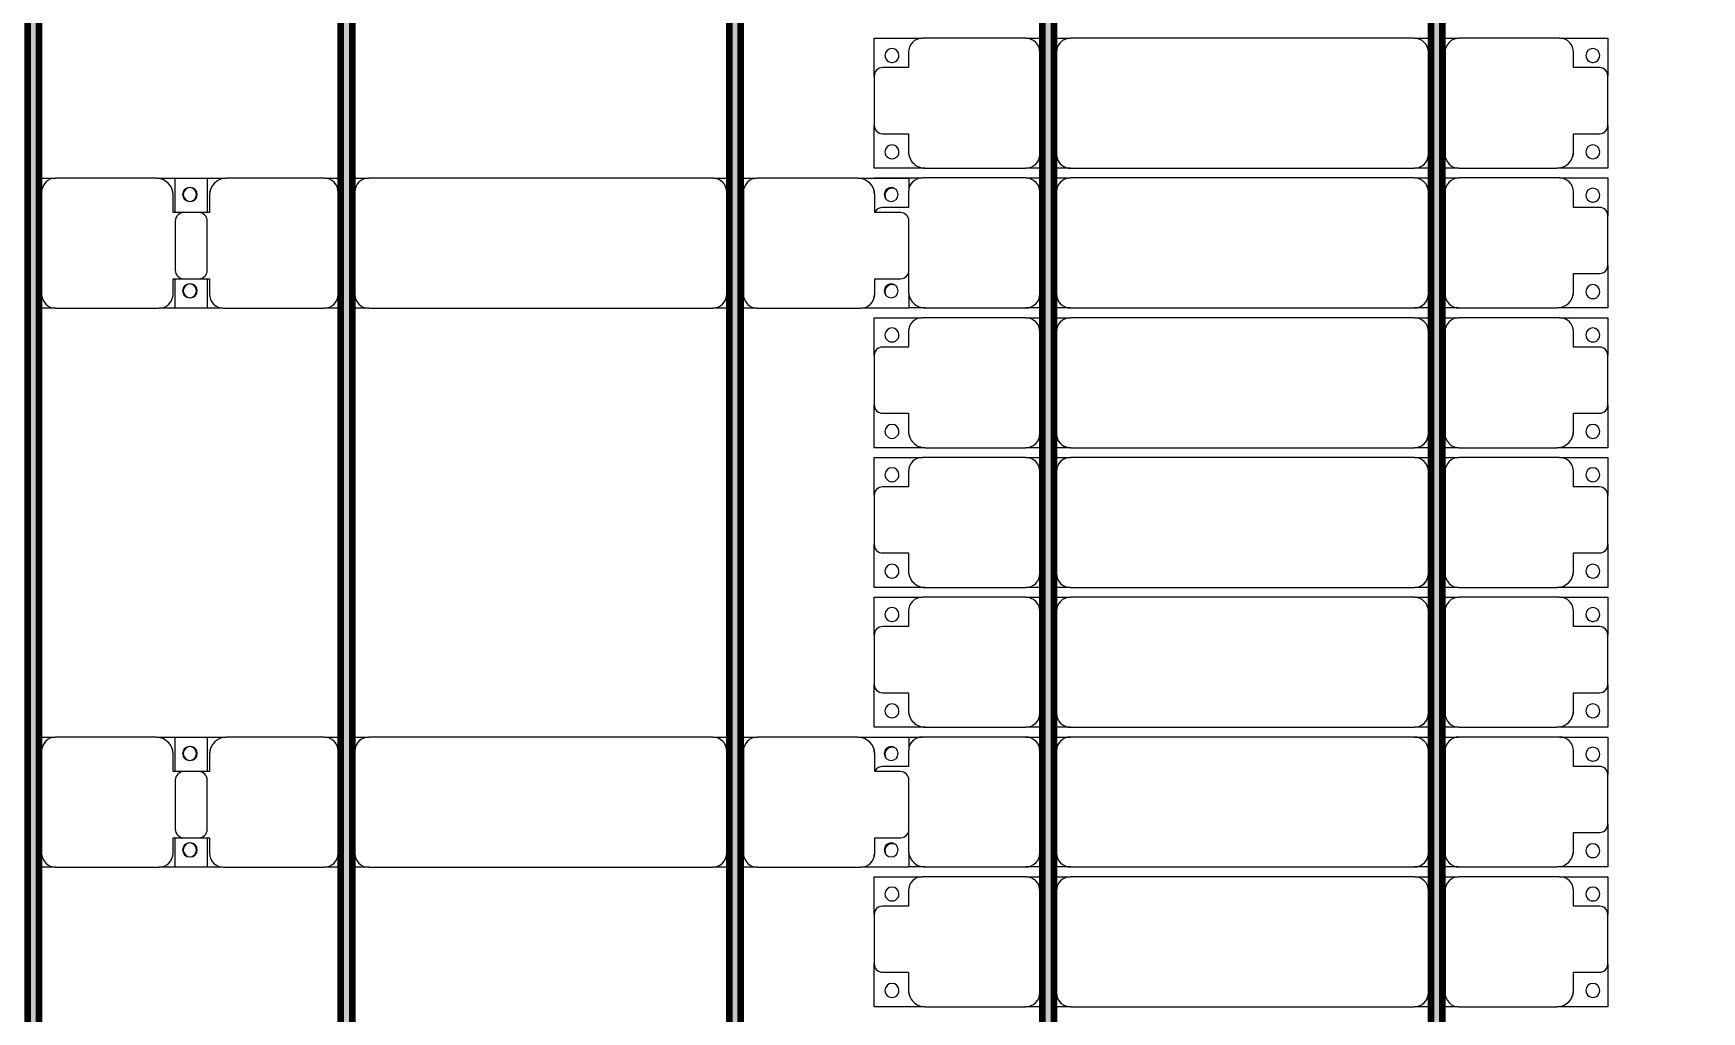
# Model space of a CAD drawing. Header units: millimetres. Extents: x 312848 to 517332, y -142134 to -35114.
# Drawn here: x 394305 to 400272, y -82078 to -78578 of the extents above; entities that cross this region are included whole.
import ezdxf

# ---------------------------------------------------------------- set-up
doc = ezdxf.new("R2010")
doc.units = ezdxf.units.MM
for name, color, linetype, lineweight in [('A-ANNO-DIMS', 211, 'Continuous', 9), ('A-ANNO-DIMS-500', 211, 'Continuous', 9), ('A-GENM', 13, 'Continuous', 9), ('S-BEAM', 12, 'Continuous', 9)]:
    doc.layers.add(name, color=color, linetype=linetype, lineweight=lineweight)
doc.styles.add('Trebuchet MS', font='trebuc.ttf', dxfattribs={"width": 0.8, "height": 1500})
doc.dimstyles.new('Arc_Length_-_3mm_Trebuchet_MS_3', dxfattribs={"dimscale": 304.8, "dimtxt": 1546.42636, "dimasz": 1.64042, "dimexe": 2.46063, "dimexo": 2.46063, "dimgap": 0.492126, "dimtad": 1, "dimdec": 0, "dimrnd": 10, "dimzin": 0, "dimdsep": 46, "dimtxsty": 'Trebuchet MS', "dimblk1": 'OBLIQUE', "dimblk2": 'OBLIQUE', "dimsah": 1, "dimcen": 0.09, "dimdle": 1.64042, "dimazin": 0, "dimtfac": 1, "dimtdec": 4, "dimtix": 1, "dimtmove": 0, "dimatfit": 3, "dimfxl": 1, "dimtvp": 1, "dimtfill": 1, "dimtolj": 1, "dimtzin": 0, "dimarcsym": 2})

# ---------------------------------------------------------------- blocks, each defined once
blk = doc.blocks.new('Dai phao do pin - DẢI PHAO ĐỠ PIN-V8-KHUNG KẾT CẤU BÈ PIN 3')
at = {"layer": 'A-GENM', "color": 7}
for p, q in [((65970, 241.6), (66029.7, 241.6)), ((66389.7, 241.6), (66029.7, 241.6)), ((66389.7, 241.6), (66572.2, 241.6)), ((66457.8, 241.6), (66640.3, 241.6)), ((66457.8, 118.2), (66457.8, 241.6)), ((66572.2, 241.6), (66572.2, 118.2)), ((66990.3, 241.6), (66640.3, 241.6)), ((66990.3, 241.6), (67050, 241.6)), ((67090, 241.6), (67149.7, 241.6)), ((68380.3, 241.6), (67149.7, 241.6)), ((68380.3, 241.6), (68440, 241.6)), ((68480, 241.6), (68539.7, 241.6)), ((68899.7, 241.6), (68539.7, 241.6)), ((68899.7, 241.6), (69082.2, 241.6)), ((69082.2, 241.6), (69082.2, 196.5)), ((65979.7, 191.6), (65979.7, -173.4)), ((66449.7, 118.2), (66449.7, 181.6)), ((66580.3, 181.6), (66580.3, 118.2)), ((67040.3, -173.4), (67040.3, 191.6)), ((67099.7, 191.6), (67099.7, -173.4)), ((68430.3, -173.4), (68430.3, 191.6)), ((68489.7, 191.6), (68489.7, -173.4)), ((68959.7, 118.2), (68959.7, 181.6)), ((66542.2, 118.2), (66449.7, 118.2)), ((66457.8, 88.2), (66457.8, -88.2)), ((66580.3, 118.2), (66487.8, 118.2)), ((66572.2, -88.2), (66572.2, 88.2)), ((69052.2, 118.2), (68959.7, 118.2)), ((69082.2, -88.2), (69082.2, 88.2)), ((66449.7, -173.4), (66449.7, -118.2)), ((66449.7, -118.2), (66542.2, -118.2)), ((66457.8, -223.4), (66457.8, -118.2)), ((66487.8, -118.2), (66580.3, -118.2)), ((66572.2, -118.2), (66572.2, -223.4)), ((66580.3, -118.2), (66580.3, -173.4)), ((68959.7, -173.4), (68959.7, -118.2)), ((68959.7, -118.2), (69052.2, -118.2)), ((69082.2, -169.7), (69082.2, -223.4)), ((66029.7, -223.4), (65970, -223.4)), ((66029.7, -223.4), (66399.7, -223.4)), ((66572.2, -223.4), (66399.7, -223.4)), ((66626.5, -223.4), (66457.8, -223.4)), ((66630.3, -223.4), (66990.3, -223.4)), ((67050, -223.4), (66990.3, -223.4)), ((67149.7, -223.4), (67090, -223.4)), ((67149.7, -223.4), (68380.3, -223.4)), ((68440, -223.4), (68380.3, -223.4)), ((68539.7, -223.4), (68480, -223.4)), ((68539.7, -223.4), (68909.7, -223.4)), ((69082.2, -223.4), (68909.7, -223.4))]:
    blk.add_line(p, q, dxfattribs=at)
for centre, radius, start, end in [((66029.7, 191.6), 50, 90, 180), ((66389.7, 181.6), 60, 0, 90), ((66640.3, 181.6), 60, 90, 180), ((66990.3, 191.6), 50, 0, 90), ((67149.7, 191.6), 50, 90, 180), ((67149.7, 191.6), 50, 105.48821, 180), ((68380.3, 191.6), 50, 0, 90), ((68380.3, 191.6), 50, 15, 90), ((68539.7, 191.6), 50, 90, 180), ((68899.7, 181.6), 60, 360, 90), ((66029.7, 191.6), 50, 135, 180), ((66389.7, 181.6), 60, 0, 30), ((66508.6, 183.2), 25, 0, 180), ((66508.6, 183.2), 25, 180, 0), ((66511.4, 183.2), 25, 0, 180), ((66511.4, 183.2), 25, 180, 360), ((66640.3, 181.6), 60, 150, 180), ((66990.3, 191.6), 50, 0, 45), ((68539.7, 191.6), 50, 135, 180), ((68899.7, 181.6), 60, 360, 30), ((69018.6, 183.2), 25, 0, 180), ((69018.6, 183.2), 25, 180, 0), ((66487.8, 88.2), 30, 90, 180), ((66542.2, 88.2), 30, 0, 90), ((69052.2, 88.2), 30, 0, 90), ((66487.8, -88.2), 30, 180, 270), ((66542.2, -88.2), 30, 270, 0), ((69052.2, -88.2), 30, 270, 0), ((69052.2, -88.2), 30, 300, 330), ((66029.7, -173.4), 50, 180, 270), ((66029.7, -173.4), 50, 180, 225), ((66399.7, -173.4), 50, 270, 0), ((66399.7, -173.4), 50, 315, 0), ((66508.6, -161.8), 25, 0, 180), ((66508.6, -161.8), 25, 180, 360), ((66511.4, -161.8), 25, 0, 180), ((66511.4, -161.8), 25, 180, 0), ((66630.3, -173.4), 50, 180, 270), ((66630.3, -173.4), 50, 180, 225), ((66990.3, -173.4), 50, 270, 0), ((66990.3, -173.4), 50, 315, 0), ((67149.7, -173.4), 50, 180, 270), ((67149.7, -173.4), 50, 180, 270), ((68380.3, -173.4), 50, 270, 0), ((68380.3, -173.4), 50, 285, 0), ((68539.7, -173.4), 50, 180, 270), ((68539.7, -173.4), 50, 180, 225), ((68909.7, -173.4), 50, 270, 0), ((68909.7, -173.4), 50, 315, 0), ((69018.6, -161.8), 25, 0, 180), ((69018.6, -161.8), 25, 180, 0)]:
    blk.add_arc(centre, radius, start, end, dxfattribs=at)
blk = doc.blocks.new('Dai phao do pin - DẢI PHAO ĐỠ PIN-V1-KHUNG KẾT CẤU BÈ PIN 3')
at = {"layer": 'A-GENM', "color": 7}
for p, q in [((65970, 241.6), (66029.7, 241.6)), ((66389.7, 241.6), (66029.7, 241.6)), ((66389.7, 241.6), (66572.2, 241.6)), ((66457.8, 241.6), (66640.3, 241.6)), ((66457.8, 118.2), (66457.8, 241.6)), ((66572.2, 241.6), (66572.2, 118.2)), ((66990.3, 241.6), (66640.3, 241.6)), ((66990.3, 241.6), (67050, 241.6)), ((67090, 241.6), (67149.7, 241.6)), ((68380.3, 241.6), (67149.7, 241.6)), ((68380.3, 241.6), (68440, 241.6)), ((68480, 241.6), (68539.7, 241.6)), ((68899.7, 241.6), (68539.7, 241.6)), ((68899.7, 241.6), (69082.2, 241.6)), ((69082.2, 241.6), (69082.2, 196.5)), ((65979.7, 191.6), (65979.7, -173.4)), ((66449.7, 118.2), (66449.7, 181.6)), ((66580.3, 181.6), (66580.3, 118.2)), ((67040.3, -173.4), (67040.3, 191.6)), ((67099.7, 191.6), (67099.7, -173.4)), ((68430.3, -173.4), (68430.3, 191.6)), ((68489.7, 191.6), (68489.7, -173.4)), ((68959.7, 118.2), (68959.7, 181.6)), ((66542.2, 118.2), (66449.7, 118.2)), ((66457.8, 88.2), (66457.8, -88.2)), ((66580.3, 118.2), (66487.8, 118.2)), ((66572.2, -88.2), (66572.2, 88.2)), ((69052.2, 118.2), (68959.7, 118.2)), ((69082.2, -88.2), (69082.2, 88.2)), ((66449.7, -173.4), (66449.7, -118.2)), ((66449.7, -118.2), (66542.2, -118.2)), ((66457.8, -223.4), (66457.8, -118.2)), ((66487.8, -118.2), (66580.3, -118.2)), ((66572.2, -118.2), (66572.2, -223.4)), ((66580.3, -118.2), (66580.3, -173.4)), ((68959.7, -173.4), (68959.7, -118.2)), ((68959.7, -118.2), (69052.2, -118.2)), ((69082.2, -169.7), (69082.2, -223.4)), ((66029.7, -223.4), (65970, -223.4)), ((66029.7, -223.4), (66399.7, -223.4)), ((66572.2, -223.4), (66399.7, -223.4)), ((66626.5, -223.4), (66457.8, -223.4)), ((66630.3, -223.4), (66990.3, -223.4)), ((67050, -223.4), (66990.3, -223.4)), ((67149.7, -223.4), (67090, -223.4)), ((67149.7, -223.4), (68380.3, -223.4)), ((68440, -223.4), (68380.3, -223.4)), ((68539.7, -223.4), (68480, -223.4)), ((68539.7, -223.4), (68909.7, -223.4)), ((69082.2, -223.4), (68909.7, -223.4))]:
    blk.add_line(p, q, dxfattribs=at)
for centre, radius, start, end in [((66029.7, 191.6), 50, 90, 180), ((66389.7, 181.6), 60, 0, 90), ((66640.3, 181.6), 60, 90, 180), ((66990.3, 191.6), 50, 0, 90), ((67149.7, 191.6), 50, 90, 180), ((67149.7, 191.6), 50, 105, 180), ((68380.3, 191.6), 50, 0, 90), ((68380.3, 191.6), 50, 15, 90), ((68539.7, 191.6), 50, 90, 180), ((68899.7, 181.6), 60, 360, 90), ((66029.7, 191.6), 50, 135, 180), ((66389.7, 181.6), 60, 0, 30), ((66508.6, 183.2), 25, 0, 180), ((66508.6, 183.2), 25, 180, 0), ((66511.4, 183.2), 25, 0, 180), ((66511.4, 183.2), 25, 180, 360), ((66640.3, 181.6), 60, 150, 180), ((66990.3, 191.6), 50, 0, 45), ((68539.7, 191.6), 50, 135, 180), ((68899.7, 181.6), 60, 360, 30), ((69018.6, 183.2), 25, 0, 180), ((69018.6, 183.2), 25, 180, 0), ((66487.8, 88.2), 30, 90, 180), ((66542.2, 88.2), 30, 0, 90), ((69052.2, 88.2), 30, 0, 90), ((66487.8, -88.2), 30, 180, 270), ((66542.2, -88.2), 30, 270, 0), ((69052.2, -88.2), 30, 270, 0), ((69052.2, -88.2), 30, 300, 330), ((66029.7, -173.4), 50, 180, 270), ((66029.7, -173.4), 50, 180, 225), ((66399.7, -173.4), 50, 270, 0), ((66399.7, -173.4), 50, 315, 0), ((66508.6, -161.8), 25, 0, 180), ((66508.6, -161.8), 25, 180, 360), ((66511.4, -161.8), 25, 0, 180), ((66511.4, -161.8), 25, 180, 0), ((66630.3, -173.4), 50, 180, 270), ((66630.3, -173.4), 50, 180, 225), ((66990.3, -173.4), 50, 270, 0), ((66990.3, -173.4), 50, 315, 0), ((67149.7, -173.4), 50, 180, 270), ((67149.7, -173.4), 50, 180, 270), ((68380.3, -173.4), 50, 270, 0), ((68380.3, -173.4), 50, 285, 0), ((68539.7, -173.4), 50, 180, 270), ((68539.7, -173.4), 50, 180, 225), ((68909.7, -173.4), 50, 270, 0), ((68909.7, -173.4), 50, 315, 0), ((69018.6, -161.8), 25, 0, 180), ((69018.6, -161.8), 25, 180, 0)]:
    blk.add_arc(centre, radius, start, end, dxfattribs=at)
blk = doc.blocks.new('Dải phao đi lại kèm đỡ invester - DẢI PHAO ĐI LẠI-V20-KHUNG KẾT CẤU BÈ PIN 3')
at = {"layer": 'A-GENM', "color": 7}
for p, q in [((51258.4, 1312.2), (51411.8, 1312.2)), ((51258.4, 1129.7), (51258.4, 1312.2)), ((51381.8, 1282.2), (51381.8, 1189.7)), ((51588.2, 1312.2), (51411.8, 1312.2)), ((51588.2, 1312.2), (51723.4, 1312.2)), ((51618.2, 1189.7), (51618.2, 1282.2)), ((51723.4, 1312.2), (51723.4, 1139.7)), ((51794.6, 1312.2), (51803.5, 1312.2)), ((52118.2, 1189.7), (52118.2, 1282.2)), ((52169.7, 1312.2), (52176.8, 1312.2)), ((52223.4, 1312.2), (52223.4, 1139.7)), ((52258.4, 1312.2), (52411.8, 1312.2)), ((52258.4, 1129.7), (52258.4, 1312.2)), ((52381.8, 1282.2), (52381.8, 1189.7)), ((52588.2, 1312.2), (52411.8, 1312.2)), ((52588.2, 1312.2), (52723.4, 1312.2)), ((52618.2, 1189.7), (52618.2, 1282.2)), ((52723.4, 1312.2), (52723.4, 1139.7)), ((52758.4, 1312.2), (52911.8, 1312.2)), ((52758.4, 1129.7), (52758.4, 1312.2)), ((52881.8, 1282.2), (52881.8, 1189.7)), ((53088.2, 1312.2), (52911.8, 1312.2)), ((53088.2, 1312.2), (53223.4, 1312.2)), ((53118.2, 1189.7), (53118.2, 1282.2)), ((53223.4, 1312.2), (53223.4, 1139.7)), ((53258.4, 1312.2), (53411.8, 1312.2)), ((53258.4, 1129.7), (53258.4, 1312.2)), ((53381.8, 1282.2), (53381.8, 1189.7)), ((53588.2, 1312.2), (53411.8, 1312.2)), ((53588.2, 1312.2), (53723.4, 1312.2)), ((53618.2, 1189.7), (53618.2, 1282.2)), ((53723.4, 1312.2), (53723.4, 1139.7)), ((53794.6, 1312.2), (53803.5, 1312.2)), ((54118.2, 1189.7), (54118.2, 1282.2)), ((54169.7, 1312.2), (54176.8, 1312.2)), ((54223.4, 1312.2), (54223.4, 1139.7)), ((54258.4, 1312.2), (54411.8, 1312.2)), ((54258.4, 1129.7), (54258.4, 1312.2)), ((54381.8, 1282.2), (54381.8, 1189.7)), ((54588.2, 1312.2), (54411.8, 1312.2)), ((54588.2, 1312.2), (54723.4, 1312.2)), ((54618.2, 1189.7), (54618.2, 1282.2)), ((54723.4, 1312.2), (54723.4, 1139.7)), ((51381.8, 1189.7), (51318.4, 1189.7)), ((51673.4, 1189.7), (51618.2, 1189.7)), ((51723.4, 769.7), (51723.4, 1139.7)), ((51758.4, 1129.7), (51758.4, 1188.8)), ((51881.8, 1189.7), (51818.4, 1189.7)), ((52173.4, 1189.7), (52118.2, 1189.7)), ((52223.4, 769.7), (52223.4, 1139.7)), ((52381.8, 1189.7), (52318.4, 1189.7)), ((52673.4, 1189.7), (52618.2, 1189.7)), ((52723.4, 769.7), (52723.4, 1139.7)), ((52881.8, 1189.7), (52818.4, 1189.7)), ((53173.4, 1189.7), (53118.2, 1189.7)), ((53223.4, 769.7), (53223.4, 1139.7)), ((53381.8, 1189.7), (53318.4, 1189.7)), ((53673.4, 1189.7), (53618.2, 1189.7)), ((53723.4, 769.7), (53723.4, 1139.7)), ((53758.4, 1129.7), (53758.4, 1188.8)), ((53881.8, 1189.7), (53818.4, 1189.7)), ((54173.4, 1189.7), (54118.2, 1189.7)), ((54223.4, 769.7), (54223.4, 1139.7)), ((54381.8, 1189.7), (54318.4, 1189.7)), ((54673.4, 1189.7), (54618.2, 1189.7)), ((54723.4, 769.7), (54723.4, 1139.7)), ((51258.4, 1129.7), (51258.4, 769.7)), ((51758.4, 1129.7), (51758.4, 769.7)), ((52258.4, 1129.7), (52258.4, 769.7)), ((52758.4, 1129.7), (52758.4, 769.7)), ((53258.4, 1129.7), (53258.4, 769.7)), ((53758.4, 1129.7), (53758.4, 769.7)), ((54258.4, 1129.7), (54258.4, 769.7)), ((51258.4, 710), (51258.4, 769.7)), ((51308.4, 719.7), (51673.4, 719.7)), ((51723.4, 769.7), (51723.4, 710)), ((51758.4, 710), (51758.4, 769.7)), ((51808.4, 719.7), (52173.4, 719.7)), ((52223.4, 769.7), (52223.4, 710)), ((52258.4, 710), (52258.4, 769.7)), ((52308.4, 719.7), (52673.4, 719.7)), ((52723.4, 769.7), (52723.4, 710)), ((52758.4, 710), (52758.4, 769.7)), ((52808.4, 719.7), (53173.4, 719.7)), ((53223.4, 769.7), (53223.4, 710)), ((53258.4, 710), (53258.4, 769.7)), ((53308.4, 719.7), (53673.4, 719.7)), ((53723.4, 769.7), (53723.4, 710)), ((53758.4, 710), (53758.4, 769.7)), ((53808.4, 719.7), (54173.4, 719.7)), ((54223.4, 769.7), (54223.4, 710)), ((54258.4, 710), (54258.4, 769.7)), ((54308.4, 719.7), (54673.4, 719.7)), ((54723.4, 769.7), (54723.4, 710)), ((51258.4, 610.3), (51258.4, 670)), ((51673.4, 660.3), (51308.4, 660.3)), ((51723.4, 670), (51723.4, 610.3)), ((51758.4, 610.3), (51758.4, 670)), ((52173.4, 660.3), (51808.4, 660.3)), ((52223.4, 670), (52223.4, 610.3)), ((52258.4, 610.3), (52258.4, 670)), ((52673.4, 660.3), (52308.4, 660.3)), ((52723.4, 670), (52723.4, 610.3)), ((52758.4, 610.3), (52758.4, 670)), ((53173.4, 660.3), (52808.4, 660.3)), ((53223.4, 670), (53223.4, 610.3)), ((53258.4, 610.3), (53258.4, 670)), ((53673.4, 660.3), (53308.4, 660.3)), ((53723.4, 670), (53723.4, 610.3)), ((53758.4, 610.3), (53758.4, 670)), ((54173.4, 660.3), (53808.4, 660.3)), ((54223.4, 670), (54223.4, 610.3)), ((54258.4, 610.3), (54258.4, 670)), ((54673.4, 660.3), (54308.4, 660.3)), ((54723.4, 670), (54723.4, 610.3)), ((51258.4, 610.3), (51258.4, -620.3)), ((51723.4, -620.3), (51723.4, 610.3)), ((51758.4, 610.3), (51758.4, -620.3)), ((52223.4, -620.3), (52223.4, 610.3)), ((52258.4, 610.3), (52258.4, -620.3)), ((52723.4, -620.3), (52723.4, 610.3)), ((52758.4, 610.3), (52758.4, -620.3)), ((53223.4, -620.3), (53223.4, 610.3)), ((53258.4, 610.3), (53258.4, -620.3)), ((53723.4, -620.3), (53723.4, 610.3)), ((53758.4, 610.3), (53758.4, -620.3)), ((54223.4, -620.3), (54223.4, 610.3)), ((54258.4, 610.3), (54258.4, -620.3)), ((54723.4, -620.3), (54723.4, 610.3)), ((51258.4, -680), (51258.4, -620.3)), ((51723.4, -620.3), (51723.4, -680)), ((51758.4, -680), (51758.4, -620.3)), ((52223.4, -620.3), (52223.4, -680)), ((52258.4, -680), (52258.4, -620.3)), ((52723.4, -620.3), (52723.4, -680)), ((52758.4, -680), (52758.4, -620.3)), ((53223.4, -620.3), (53223.4, -680)), ((53258.4, -680), (53258.4, -620.3)), ((53723.4, -620.3), (53723.4, -680)), ((53758.4, -680), (53758.4, -620.3)), ((54223.4, -620.3), (54223.4, -680)), ((54258.4, -680), (54258.4, -620.3)), ((54723.4, -620.3), (54723.4, -680)), ((51308.4, -670.3), (51673.4, -670.3)), ((51808.4, -670.3), (52173.4, -670.3)), ((52308.4, -670.3), (52673.4, -670.3)), ((52808.4, -670.3), (53173.4, -670.3)), ((53308.4, -670.3), (53673.4, -670.3)), ((53808.4, -670.3), (54173.4, -670.3)), ((54308.4, -670.3), (54673.4, -670.3)), ((51258.4, -779.7), (51258.4, -720)), ((51673.4, -729.7), (51308.4, -729.7)), ((51723.4, -720), (51723.4, -779.7)), ((51758.4, -779.7), (51758.4, -720)), ((52173.4, -729.7), (51808.4, -729.7)), ((52223.4, -720), (52223.4, -779.7)), ((52258.4, -779.7), (52258.4, -720)), ((52673.4, -729.7), (52308.4, -729.7)), ((52723.4, -720), (52723.4, -779.7)), ((52758.4, -779.7), (52758.4, -720)), ((53173.4, -729.7), (52808.4, -729.7)), ((53223.4, -720), (53223.4, -779.7)), ((53258.4, -779.7), (53258.4, -720)), ((53673.4, -729.7), (53308.4, -729.7)), ((53723.4, -720), (53723.4, -779.7)), ((53758.4, -779.7), (53758.4, -720)), ((54173.4, -729.7), (53808.4, -729.7)), ((54223.4, -720), (54223.4, -779.7)), ((54258.4, -779.7), (54258.4, -720)), ((54673.4, -729.7), (54308.4, -729.7)), ((54723.4, -720), (54723.4, -779.7)), ((51258.4, -779.7), (51258.4, -1129.7)), ((51723.4, -1139.7), (51723.4, -779.7)), ((51758.4, -779.7), (51758.4, -1129.7)), ((52223.4, -1139.7), (52223.4, -779.7)), ((52258.4, -779.7), (52258.4, -1129.7)), ((52723.4, -1139.7), (52723.4, -779.7)), ((52758.4, -779.7), (52758.4, -1129.7)), ((53223.4, -1139.7), (53223.4, -779.7)), ((53258.4, -779.7), (53258.4, -1129.7)), ((53723.4, -1139.7), (53723.4, -779.7)), ((53758.4, -779.7), (53758.4, -1129.7)), ((54223.4, -1139.7), (54223.4, -779.7)), ((54258.4, -779.7), (54258.4, -1129.7)), ((54723.4, -1139.7), (54723.4, -779.7)), ((51258.4, -1312.2), (51258.4, -1129.7)), ((51758.4, -1312.2), (51758.4, -1129.7)), ((52258.4, -1312.2), (52258.4, -1129.7)), ((52758.4, -1312.2), (52758.4, -1129.7)), ((53258.4, -1312.2), (53258.4, -1129.7)), ((53758.4, -1312.2), (53758.4, -1129.7)), ((54258.4, -1312.2), (54258.4, -1129.7)), ((51318.4, -1189.7), (51381.8, -1189.7)), ((51381.8, -1189.7), (51381.8, -1282.2)), ((51618.2, -1282.2), (51618.2, -1189.7)), ((51618.2, -1189.7), (51673.4, -1189.7)), ((51723.4, -1139.7), (51723.4, -1312.2)), ((51818.4, -1189.7), (51881.8, -1189.7)), ((51881.8, -1189.7), (51881.8, -1282.2)), ((52118.2, -1282.2), (52118.2, -1189.7)), ((52118.2, -1189.7), (52173.4, -1189.7)), ((52223.4, -1139.7), (52223.4, -1312.2)), ((52318.4, -1189.7), (52381.8, -1189.7)), ((52381.8, -1189.7), (52381.8, -1282.2)), ((52618.2, -1282.2), (52618.2, -1189.7)), ((52618.2, -1189.7), (52673.4, -1189.7)), ((52723.4, -1139.7), (52723.4, -1312.2)), ((52818.4, -1189.7), (52881.8, -1189.7)), ((52881.8, -1189.7), (52881.8, -1282.2)), ((53118.2, -1282.2), (53118.2, -1189.7)), ((53118.2, -1189.7), (53173.4, -1189.7)), ((53223.4, -1139.7), (53223.4, -1312.2)), ((53318.4, -1189.7), (53381.8, -1189.7)), ((53381.8, -1189.7), (53381.8, -1282.2)), ((53618.2, -1282.2), (53618.2, -1189.7)), ((53618.2, -1189.7), (53673.4, -1189.7)), ((53723.4, -1139.7), (53723.4, -1312.2)), ((53818.4, -1189.7), (53881.8, -1189.7)), ((53881.8, -1189.7), (53881.8, -1282.2)), ((54118.2, -1282.2), (54118.2, -1189.7)), ((54118.2, -1189.7), (54173.4, -1189.7)), ((54223.4, -1139.7), (54223.4, -1312.2)), ((54318.4, -1189.7), (54381.8, -1189.7)), ((54381.8, -1189.7), (54381.8, -1282.2)), ((54618.2, -1282.2), (54618.2, -1189.7)), ((54618.2, -1189.7), (54673.4, -1189.7)), ((54723.4, -1139.7), (54723.4, -1312.2)), ((51411.8, -1312.2), (51258.4, -1312.2)), ((51411.8, -1312.2), (51588.2, -1312.2)), ((51723.4, -1312.2), (51588.2, -1312.2)), ((51911.8, -1312.2), (51758.4, -1312.2)), ((51911.8, -1312.2), (52088.2, -1312.2)), ((52223.4, -1312.2), (52088.2, -1312.2)), ((52411.8, -1312.2), (52258.4, -1312.2)), ((52411.8, -1312.2), (52588.2, -1312.2)), ((52723.4, -1312.2), (52588.2, -1312.2)), ((52911.8, -1312.2), (52758.4, -1312.2)), ((52911.8, -1312.2), (53088.2, -1312.2)), ((53223.4, -1312.2), (53088.2, -1312.2)), ((53411.8, -1312.2), (53258.4, -1312.2)), ((53411.8, -1312.2), (53588.2, -1312.2)), ((53723.4, -1312.2), (53588.2, -1312.2)), ((53911.8, -1312.2), (53758.4, -1312.2)), ((53911.8, -1312.2), (54088.2, -1312.2)), ((54223.4, -1312.2), (54088.2, -1312.2)), ((54411.8, -1312.2), (54258.4, -1312.2)), ((54411.8, -1312.2), (54588.2, -1312.2)), ((54723.4, -1312.2), (54588.2, -1312.2))]:
    blk.add_line(p, q, dxfattribs=at)
for centre, radius, start, end in [((51316.8, 1248.6), 25, 90, 270), ((51316.8, 1248.6), 25, 270, 90), ((51411.8, 1282.2), 30, 90, 180), ((51411.8, 1282.2), 30, 90, 150), ((51588.2, 1282.2), 30, 360, 90), ((51588.2, 1282.2), 30, 30, 90), ((51661.8, 1248.6), 25, 90, 270), ((51661.8, 1248.6), 25, 270, 90), ((51816.8, 1248.6), 25, 90, 120), ((51816.8, 1248.6), 25, 330, 90), ((52088.2, 1282.2), 30, 0, 60), ((52161.8, 1248.6), 25, 90, 120), ((52161.8, 1248.6), 25, 330, 90), ((52316.8, 1248.6), 25, 90, 270), ((52316.8, 1248.6), 25, 270, 90), ((52411.8, 1282.2), 30, 90, 180), ((52411.8, 1282.2), 30, 90, 150), ((52588.2, 1282.2), 30, 360, 90), ((52588.2, 1282.2), 30, 30, 90), ((52661.8, 1248.6), 25, 90, 270), ((52661.8, 1248.6), 25, 270, 90), ((52816.8, 1248.6), 25, 90, 270), ((52816.8, 1248.6), 25, 270, 90), ((52911.8, 1282.2), 30, 90, 180), ((52911.8, 1282.2), 30, 90, 150), ((53088.2, 1282.2), 30, 360, 90), ((53088.2, 1282.2), 30, 30, 90), ((53161.8, 1248.6), 25, 90, 270), ((53161.8, 1248.6), 25, 270, 90), ((53316.8, 1248.6), 25, 90, 270), ((53316.8, 1248.6), 25, 270, 90), ((53411.8, 1282.2), 30, 90, 180), ((53411.8, 1282.2), 30, 90, 150), ((53588.2, 1282.2), 30, 0, 90), ((53588.2, 1282.2), 30, 30, 90), ((53661.8, 1248.6), 25, 90, 270), ((53661.8, 1248.6), 25, 270, 90), ((53816.8, 1248.6), 25, 90, 120), ((53816.8, 1248.6), 25, 330, 90), ((54088.2, 1282.2), 30, 0, 60), ((54161.8, 1248.6), 25, 90, 120), ((54161.8, 1248.6), 25, 330, 90), ((54316.8, 1248.6), 25, 90, 270), ((54316.8, 1248.6), 25, 270, 90), ((54411.8, 1282.2), 30, 90, 180), ((54411.8, 1282.2), 30, 90, 150), ((54588.2, 1282.2), 30, 360, 90), ((54588.2, 1282.2), 30, 30, 90), ((54661.8, 1248.6), 25, 90, 270), ((54661.8, 1248.6), 25, 270, 90), ((51661.8, 1248.6), 25, 180, 195), ((52661.8, 1248.6), 25, 180, 195), ((53161.8, 1248.6), 25, 180, 195), ((53661.8, 1248.6), 25, 180, 195), ((54661.8, 1248.6), 25, 180, 195), ((51318.4, 1129.7), 60, 90, 180), ((51318.4, 1129.7), 60, 90, 120), ((51673.4, 1139.7), 50, 360, 90), ((51673.4, 1139.7), 50, 45, 90), ((51818.4, 1129.7), 60, 90, 180), ((51818.4, 1129.7), 60, 105, 120), ((52173.4, 1139.7), 50, 360, 90), ((52173.4, 1139.7), 50, 45, 75), ((52318.4, 1129.7), 60, 90, 180), ((52318.4, 1129.7), 60, 90, 120), ((52673.4, 1139.7), 50, 0, 90), ((52673.4, 1139.7), 50, 45, 90), ((52818.4, 1129.7), 60, 90, 180), ((52818.4, 1129.7), 60, 90, 120), ((53173.4, 1139.7), 50, 360, 90), ((53173.4, 1139.7), 50, 45, 90), ((53318.4, 1129.7), 60, 90, 180), ((53318.4, 1129.7), 60, 90, 120), ((53673.4, 1139.7), 50, 0, 90), ((53673.4, 1139.7), 50, 45, 90), ((53818.4, 1129.7), 60, 90, 180), ((53818.4, 1129.7), 60, 105, 120), ((54173.4, 1139.7), 50, 0, 90), ((54173.4, 1139.7), 50, 45, 75), ((54318.4, 1129.7), 60, 90, 180), ((54318.4, 1129.7), 60, 90, 120), ((54673.4, 1139.7), 50, 360, 90), ((54673.4, 1139.7), 50, 45, 90), ((51308.4, 769.7), 50, 180, 270), ((51308.4, 769.7), 50, 225, 270), ((51673.4, 769.7), 50, 270, 360), ((51673.4, 769.7), 50, 270, 315), ((51808.4, 769.7), 50, 180, 270), ((51808.4, 769.7), 50, 225, 270), ((52173.4, 769.7), 50, 270, 360), ((52173.4, 769.7), 50, 270, 315), ((52308.4, 769.7), 50, 180, 270), ((52308.4, 769.7), 50, 225, 270), ((52673.4, 769.7), 50, 270, 360), ((52673.4, 769.7), 50, 270, 315), ((52808.4, 769.7), 50, 180, 270), ((52808.4, 769.7), 50, 225, 270), ((53173.4, 769.7), 50, 270, 0), ((53173.4, 769.7), 50, 270, 315), ((53308.4, 769.7), 50, 180, 270), ((53308.4, 769.7), 50, 225, 270), ((53673.4, 769.7), 50, 270, 360), ((53673.4, 769.7), 50, 270, 315), ((53808.4, 769.7), 50, 180, 270), ((53808.4, 769.7), 50, 225, 270), ((54173.4, 769.7), 50, 270, 360), ((54173.4, 769.7), 50, 270, 315), ((54308.4, 769.7), 50, 180, 270), ((54308.4, 769.7), 50, 225, 270), ((54673.4, 769.7), 50, 270, 360), ((54673.4, 769.7), 50, 270, 315), ((51308.4, 610.3), 50, 90, 180), ((51308.4, 610.3), 50, 105, 180), ((51673.4, 610.3), 50, 360, 90), ((51673.4, 610.3), 50, 15, 90), ((51808.4, 610.3), 50, 90, 180), ((51808.4, 610.3), 50, 105, 180), ((52173.4, 610.3), 50, 360, 90), ((52173.4, 610.3), 50, 17.12481, 90), ((52308.4, 610.3), 50, 90, 180), ((52308.4, 610.3), 50, 105, 180), ((52673.4, 610.3), 50, 360, 90), ((52673.4, 610.3), 50, 15, 90), ((52808.4, 610.3), 50, 90, 180), ((52808.4, 610.3), 50, 105, 180), ((53173.4, 610.3), 50, 360, 90), ((53173.4, 610.3), 50, 15, 90), ((53308.4, 610.3), 50, 90, 180), ((53308.4, 610.3), 50, 105, 180), ((53673.4, 610.3), 50, 360, 90), ((53673.4, 610.3), 50, 15, 90), ((53808.4, 610.3), 50, 90, 180), ((53808.4, 610.3), 50, 105, 180), ((54173.4, 610.3), 50, 0, 90), ((54173.4, 610.3), 50, 15, 90), ((54308.4, 610.3), 50, 90, 180), ((54308.4, 610.3), 50, 105, 180), ((54673.4, 610.3), 50, 0, 90), ((54673.4, 610.3), 50, 15, 90), ((51308.4, -620.3), 50, 180, 270), ((51308.4, -620.3), 50, 195, 270), ((51673.4, -620.3), 50, 270, 0), ((51673.4, -620.3), 50, 270, 0), ((51808.4, -620.3), 50, 180, 270), ((51808.4, -620.3), 50, 195, 270), ((52173.4, -620.3), 50, 270, 360), ((52173.4, -620.3), 50, 270, 360), ((52308.4, -620.3), 50, 180, 270), ((52308.4, -620.3), 50, 195, 270), ((52673.4, -620.3), 50, 270, 360), ((52673.4, -620.3), 50, 270, 360), ((52808.4, -620.3), 50, 180, 270), ((52808.4, -620.3), 50, 195, 270), ((53173.4, -620.3), 50, 270, 360), ((53173.4, -620.3), 50, 270, 360), ((53308.4, -620.3), 50, 180, 270), ((53308.4, -620.3), 50, 195, 270), ((53673.4, -620.3), 50, 270, 0), ((53673.4, -620.3), 50, 270, 0), ((53808.4, -620.3), 50, 180, 270), ((53808.4, -620.3), 50, 195, 270), ((54173.4, -620.3), 50, 270, 360), ((54173.4, -620.3), 50, 270, 360), ((54308.4, -620.3), 50, 180, 270), ((54308.4, -620.3), 50, 195, 270), ((54673.4, -620.3), 50, 270, 360), ((54673.4, -620.3), 50, 270, 360), ((51308.4, -779.7), 50, 90, 180), ((51308.4, -779.7), 50, 90, 135), ((51673.4, -779.7), 50, 360, 90), ((51673.4, -779.7), 50, 45, 90), ((51808.4, -779.7), 50, 90, 180), ((51808.4, -779.7), 50, 90, 135), ((52173.4, -779.7), 50, 360, 90), ((52173.4, -779.7), 50, 45, 90), ((52308.4, -779.7), 50, 90, 180), ((52308.4, -779.7), 50, 90, 135), ((52673.4, -779.7), 50, 0, 90), ((52673.4, -779.7), 50, 45, 90), ((52808.4, -779.7), 50, 90, 180), ((52808.4, -779.7), 50, 90, 135), ((53173.4, -779.7), 50, 360, 90), ((53173.4, -779.7), 50, 45, 90), ((53308.4, -779.7), 50, 90, 180), ((53308.4, -779.7), 50, 90, 135), ((53673.4, -779.7), 50, 360, 90), ((53673.4, -779.7), 50, 45, 90), ((53808.4, -779.7), 50, 90, 180), ((53808.4, -779.7), 50, 90, 135), ((54173.4, -779.7), 50, 0, 90), ((54173.4, -779.7), 50, 45, 90), ((54308.4, -779.7), 50, 90, 180), ((54308.4, -779.7), 50, 90, 135), ((54673.4, -779.7), 50, 360, 90), ((54673.4, -779.7), 50, 45, 90), ((51318.4, -1129.7), 60, 180, 270), ((51818.4, -1129.7), 60, 180, 270), ((52318.4, -1129.7), 60, 180, 270), ((52818.4, -1129.7), 60, 180, 270), ((53318.4, -1129.7), 60, 180, 270), ((53818.4, -1129.7), 60, 180, 270), ((54318.4, -1129.7), 60, 180, 270), ((51318.4, -1129.7), 60, 240, 270), ((51673.4, -1139.7), 50, 270, 360), ((51673.4, -1139.7), 50, 270, 315), ((51818.4, -1129.7), 60, 240, 270), ((52173.4, -1139.7), 50, 270, 360), ((52173.4, -1139.7), 50, 270, 315), ((52318.4, -1129.7), 60, 240, 270), ((52673.4, -1139.7), 50, 270, 0), ((52673.4, -1139.7), 50, 270, 315), ((52818.4, -1129.7), 60, 240, 270), ((53173.4, -1139.7), 50, 270, 0), ((53173.4, -1139.7), 50, 270, 315), ((53318.4, -1129.7), 60, 240, 270), ((53673.4, -1139.7), 50, 270, 0), ((53673.4, -1139.7), 50, 270, 315), ((53818.4, -1129.7), 60, 240, 270), ((54173.4, -1139.7), 50, 270, 0), ((54173.4, -1139.7), 50, 270, 315), ((54318.4, -1129.7), 60, 240, 270), ((54673.4, -1139.7), 50, 270, 0), ((54673.4, -1139.7), 50, 270, 315), ((51316.8, -1258.6), 25, 90, 270), ((51316.8, -1258.6), 25, 270, 90), ((51661.8, -1258.6), 25, 90, 270), ((51661.8, -1258.6), 25, 165, 180), ((51661.8, -1258.6), 25, 270, 90), ((51816.8, -1258.6), 25, 90, 270), ((51816.8, -1258.6), 25, 270, 90), ((52161.8, -1258.6), 25, 90, 270), ((52161.8, -1258.6), 25, 165, 180), ((52161.8, -1258.6), 25, 270, 90), ((52316.8, -1258.6), 25, 90, 270), ((52316.8, -1258.6), 25, 270, 90), ((52661.8, -1258.6), 25, 90, 270), ((52661.8, -1258.6), 25, 165, 180), ((52661.8, -1258.6), 25, 270, 90), ((52816.8, -1258.6), 25, 90, 270), ((52816.8, -1258.6), 25, 270, 90), ((53161.8, -1258.6), 25, 90, 270), ((53161.8, -1258.6), 25, 165, 180), ((53161.8, -1258.6), 25, 270, 90), ((53316.8, -1258.6), 25, 90, 270), ((53316.8, -1258.6), 25, 270, 90), ((53661.8, -1258.6), 25, 90, 270), ((53661.8, -1258.6), 25, 165, 180), ((53661.8, -1258.6), 25, 270, 90), ((53816.8, -1258.6), 25, 90, 270), ((53816.8, -1258.6), 25, 270, 90), ((54161.8, -1258.6), 25, 90, 270), ((54161.8, -1258.6), 25, 165, 180), ((54161.8, -1258.6), 25, 270, 90), ((54316.8, -1258.6), 25, 90, 270), ((54316.8, -1258.6), 25, 270, 90), ((54661.8, -1258.6), 25, 90, 270), ((54661.8, -1258.6), 25, 165, 180), ((54661.8, -1258.6), 25, 270, 90), ((51411.8, -1282.2), 30, 180, 270), ((51411.8, -1282.2), 30, 210, 270), ((51588.2, -1282.2), 30, 270, 360), ((51588.2, -1282.2), 30, 270, 330), ((51911.8, -1282.2), 30, 180, 270), ((51911.8, -1282.2), 30, 210, 270), ((52088.2, -1282.2), 30, 270, 0), ((52088.2, -1282.2), 30, 270, 330), ((52411.8, -1282.2), 30, 180, 270), ((52411.8, -1282.2), 30, 210, 270), ((52588.2, -1282.2), 30, 270, 0), ((52588.2, -1282.2), 30, 270, 330), ((52911.8, -1282.2), 30, 180, 270), ((52911.8, -1282.2), 30, 210, 270), ((53088.2, -1282.2), 30, 270, 360), ((53088.2, -1282.2), 30, 270, 330), ((53411.8, -1282.2), 30, 180, 270), ((53411.8, -1282.2), 30, 210, 270), ((53588.2, -1282.2), 30, 270, 0), ((53588.2, -1282.2), 30, 270, 330), ((53911.8, -1282.2), 30, 180, 270), ((53911.8, -1282.2), 30, 210, 270), ((54088.2, -1282.2), 30, 270, 360), ((54088.2, -1282.2), 30, 270, 330), ((54411.8, -1282.2), 30, 180, 270), ((54411.8, -1282.2), 30, 210, 270), ((54588.2, -1282.2), 30, 270, 0), ((54588.2, -1282.2), 30, 270, 330)]:
    blk.add_arc(centre, radius, start, end, dxfattribs=at)
blk = doc.blocks.new('Dầm C52 - Dầm C52-66353-KHUNG KẾT CẤU BÈ PIN 3')
at = {"layer": 'S-BEAM', "lineweight": 140}
blk.add_hatch(color=1, dxfattribs=at).paths.add_polyline_path([(-45616.3, 20), (-45616.3, -20), (45616.3, -20), (45616.3, 20), (-45569, 20)])
at = {"layer": 'S-BEAM', "color": 1, "lineweight": 140}
for p, q in [((-45616.3, 20), (45616.3, 20)), ((45616.3, -20), (-45616.3, -20))]:
    blk.add_line(p, q, dxfattribs=at)
blk = doc.blocks.new('Dầm C52 - Dầm C52-V13-KHUNG KẾT CẤU BÈ PIN 3')
at = {"layer": 'S-BEAM', "lineweight": 140}
blk.add_hatch(color=1, dxfattribs=at).paths.add_polyline_path([(-45616.3, 20), (-45616.3, -20), (45616.3, -20), (45616.3, 20), (-45569, 20)])
at = {"layer": 'S-BEAM', "color": 1, "lineweight": 140}
for p, q in [((-45616.3, 20), (45616.3, 20)), ((45616.3, -20), (-45616.3, -20))]:
    blk.add_line(p, q, dxfattribs=at)
blk = doc.blocks.new('be pin 3_rvt-1-KHUNG KẾT CẤU BÈ PIN 3')
at = {"layer": 'A-GENM', "color": 4, "lineweight": 25, "rotation": 90.00000000000026}
blk.add_blockref('Dải phao đi lại kèm đỡ invester - DẢI PHAO ĐI LẠI-V20-KHUNG KẾT CẤU BÈ PIN 3', (398624.7, -133318.6), dxfattribs=at)
at = {"layer": 'A-GENM', "color": 4, "lineweight": 25}
for name, p in [('Dai phao do pin - DẢI PHAO ĐỠ PIN-V1-KHUNG KẾT CẤU BÈ PIN 3', (328354.7, -79337.3)), ('Dai phao do pin - DẢI PHAO ĐỠ PIN-V8-KHUNG KẾT CẤU BÈ PIN 3', (328354.7, -81337.3))]:
    blk.add_blockref(name, p, dxfattribs=at)
at = {"layer": 'S-BEAM', "color": 4, "lineweight": 25, "rotation": 89.99999999999962}
for name, p in [('Dầm C52 - Dầm C52-V13-KHUNG KẾT CẤU BÈ PIN 3', (394304.7, -88363.7)), ('Dầm C52 - Dầm C52-V13-KHUNG KẾT CẤU BÈ PIN 3', (395424.7, -88363.7)), ('Dầm C52 - Dầm C52-V13-KHUNG KẾT CẤU BÈ PIN 3', (396814.7, -88363.7)), ('Dầm C52 - Dầm C52-66353-KHUNG KẾT CẤU BÈ PIN 3', (397934.7, -88363.7)), ('Dầm C52 - Dầm C52-V13-KHUNG KẾT CẤU BÈ PIN 3', (399324.7, -88363.7))]:
    blk.add_blockref(name, p, dxfattribs=at)
blk = doc.blocks.new('DIMBLOCK5-KHUNG KẾT CẤU BÈ PIN 3')
at = {"layer": 'A-ANNO-DIMS-500', "transparency": 16777216}
for p, q in [((413167.6, -113837.3), (413167.6, -42837.3)), ((413167.6, -43337.3), (399246.1, -43337.3)), ((413167.6, -43337.3), (413917.6, -43337.3)), ((413167.6, -113337.3), (412417.6, -113337.3)), ((413167.6, -113337.3), (413564, -113337.3))]:
    blk.add_line(p, q, dxfattribs=at)
at = {"layer": 'A-ANNO-DIMS-500', "lineweight": 70, "transparency": 16777216}
for p, q in [((413167.6, -43337.3), (412917.6, -43087.3)), ((413167.6, -43337.3), (413417.6, -43587.3)), ((413167.6, -113337.3), (412917.6, -113087.3)), ((413167.6, -113337.3), (413417.6, -113587.3))]:
    blk.add_line(p, q, dxfattribs=at)
at = {"layer": 'A-ANNO-DIMS-500', "color": 0, "transparency": 16777216, "insert": (411098.2, -80303.1), "char_height": 1500, "width": 4717.911, "attachment_point": 1, "rotation": 90, "line_spacing_factor": 1.048425, "style": 'Trebuchet MS', "bg_fill": 3, "box_fill_scale": 1.25, "bg_fill_color": 256, "bg_fill_true_color": 13158600, "bg_fill_transparency": 0}
blk.add_mtext('70000', dxfattribs=at)
blk = doc.blocks.new('_Oblique')
at = {"color": 0, "linetype": 'ByBlock', "lineweight": -2}
blk.add_line((-0.5, -0.5), (0.5, 0.5), dxfattribs=at)

msp = doc.modelspace()

# ---------------------------------------------------------------- block references
at = {"lineweight": 5}
msp.add_blockref('be pin 3_rvt-1-KHUNG KẾT CẤU BÈ PIN 3', (0, 0), dxfattribs=at)

# ---------------------------------------------------------------- next in the draw order: dimensions: what is measured, and where the dimension line sits
at = {"layer": 'A-ANNO-DIMS'}
dim = msp.add_linear_dim(base=(413167.6, -43337.3), p1=(412814, -113337.3), p2=(398496.1, -43337.3), angle=90, dimstyle='Arc_Length_-_3mm_Trebuchet_MS_3', override={"dimpost": '<>', "dimfxl": 71449.305142}, dxfattribs=at)
dim.commit()
dim.dimension.update_dxf_attribs({"geometry": 'DIMBLOCK5-KHUNG KẾT CẤU BÈ PIN 3', "text_midpoint": (412254.4, -78337.3)})

doc.saveas('drawing.dxf')
